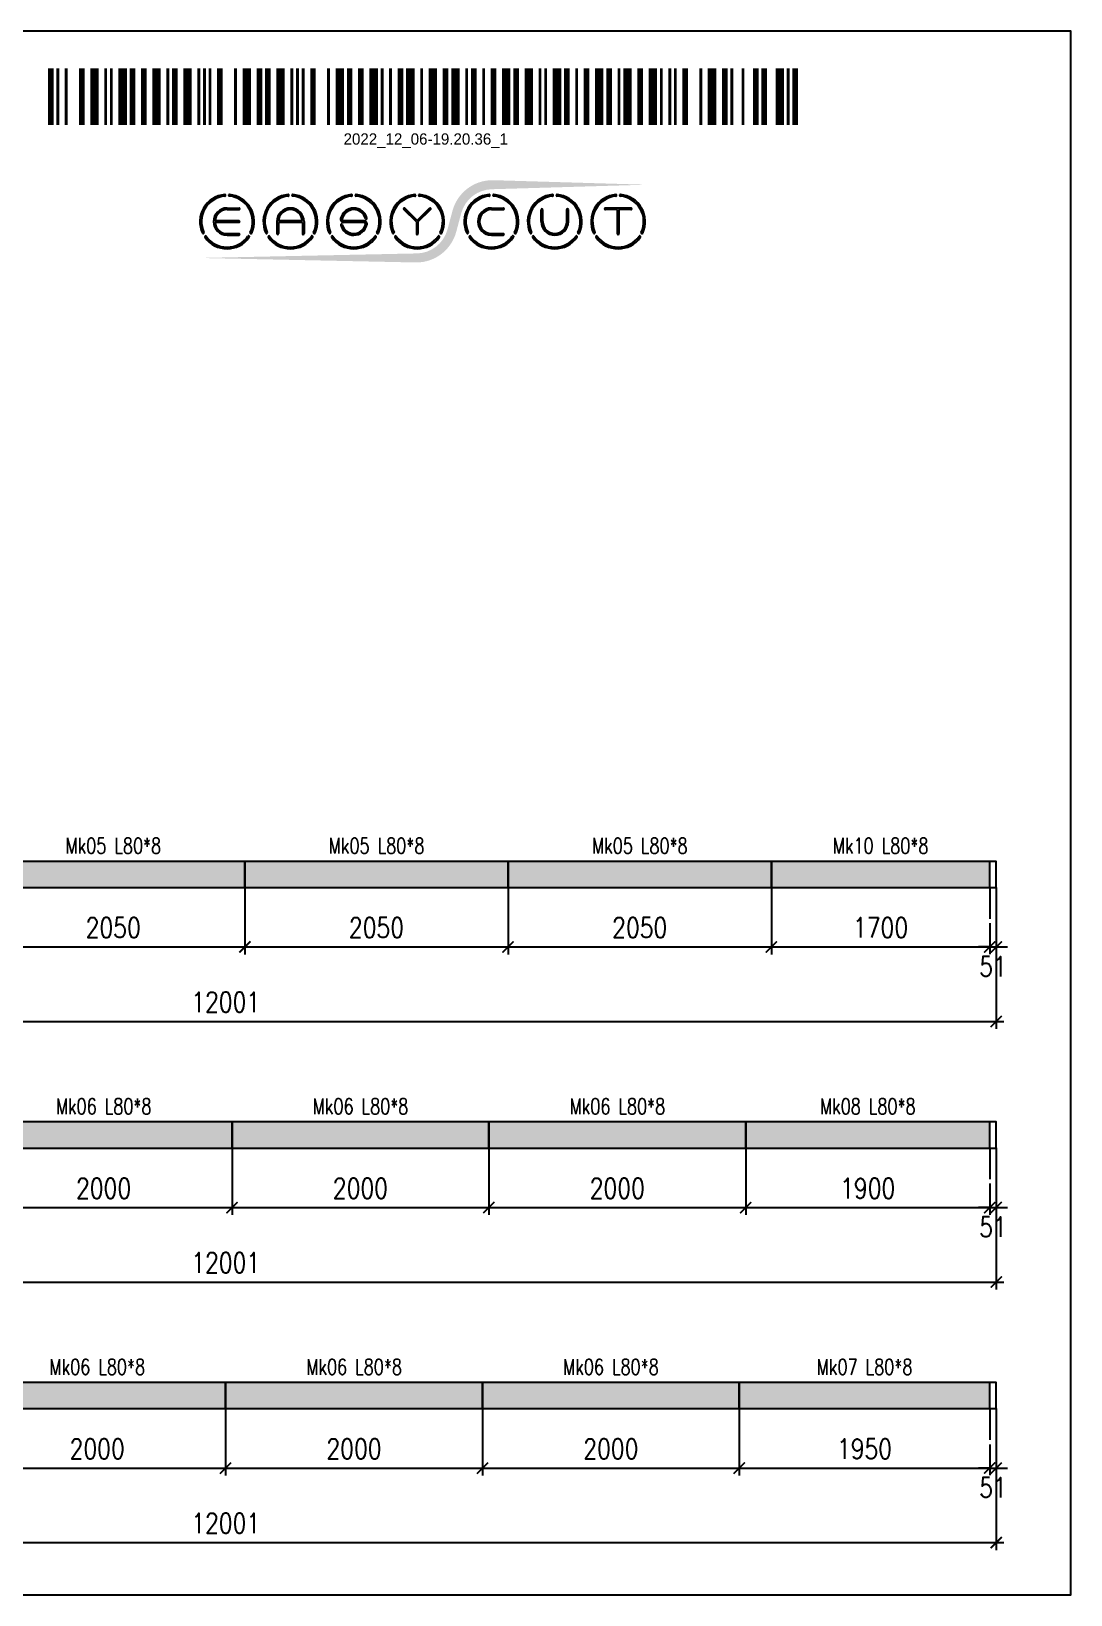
# Model space of a CAD drawing. Header units: millimetres. Extents: x -56 to 421004, y -1 to 91234.
# Drawn here: x 242370 to 250464, y 79033 to 91208 of the extents above; entities that cross this region are included whole.
import ezdxf
from ezdxf.enums import TextEntityAlignment as Align

# ---------------------------------------------------------------- set-up
doc = ezdxf.new("R2010")
doc.units = ezdxf.units.MM
doc.styles.add('EasyCutStyle', font='romans.shx', dxfattribs={"width": 0.8})
doc.styles.add('EasyCutStyleOptimezeBars', font='Romans.shx', dxfattribs={"width": 0.8})
doc.dimstyles.new('EasyCutDimOptimezeBars', dxfattribs={"dimscale": 57.971, "dimtxt": 2.7, "dimasz": 1.5, "dimexe": 1, "dimexo": 0, "dimgap": 1.25, "dimtad": 1, "dimdec": 1, "dimrnd": 0.5, "dimzin": 12, "dimdsep": 46, "dimtxsty": 'EasyCutStyleOptimezeBars', "dimblk": 'ARCHTICK', "dimblk1": 'ARCHTICK', "dimblk2": 'ARCHTICK', "dimcen": 1, "dimdle": 1, "dimclrd": 1, "dimclre": 1, "dimclrt": 3, "dimadec": 3, "dimazin": 0, "dimtfac": 1, "dimtdec": 1, "dimtix": 1, "dimtmove": 0, "dimatfit": 3, "dimfxl": 1, "dimtfill": 1, "dimtolj": 1, "dimtzin": 0, "dimarcsym": 0})

# ---------------------------------------------------------------- blocks, each defined once
blk = doc.blocks.new('Logo')
h = blk.add_hatch(color=256)
h.set_gradient(color1=(255, 0, 0), color2=(255, 255, 0), tint=1)
h.paths.add_polyline_path([(20.48, 4.44, -0.339454), (37.06, 17.17), (118.64, 19.57), (37.06, 21.97, 0.339454), (15.84, 5.69), (13.2, -4.16, -0.339454), (-3.38, -16.88), (-118.22, -19.28), (-3.38, -21.68, 0.339454), (17.84, -5.4)])
for color, points in [(140, [(-115.95, -5.72, -1), (-116.73, -6.09, -0.520567), (-104.94, 14.35, -1), (-104.86, 13.48, 0.520567)]), (140, [(-91.41, -5.72, 1), (-90.63, -6.09, 0.520567), (-102.42, 14.35, 0.916853), (-102.57, 13.5, 0.043377), (-102.5, 13.48, -0.520567)]), (140, [(-82.35, -5.72, -1), (-83.13, -6.09, -0.520567), (-71.34, 14.35, -1), (-71.26, 13.48, 0.520567)]), (140, [(-57.81, -5.72, 1), (-57.03, -6.09, 0.520567), (-68.82, 14.35, 1), (-68.9, 13.48, -0.520567)]), (140, [(-48.75, -5.72, -1), (-49.53, -6.09, -0.520567), (-37.74, 14.35, -1), (-37.66, 13.48, 0.520567)]), (140, [(-24.21, -5.72, 1), (-23.43, -6.09, 0.520567), (-35.22, 14.35, 1), (-35.3, 13.48, -0.520567)]), (140, [(-15.15, -5.72, -1), (-15.93, -6.09, -0.520567), (-4.14, 14.35, -1), (-4.06, 13.48, 0.520567)]), (140, [(9.39, -5.72, 1), (10.17, -6.09, 0.520567), (-1.62, 14.35, 1), (-1.7, 13.48, -0.520567)]), (140, [(24.21, -5.72, -1), (23.43, -6.09, -0.520567), (35.22, 14.35, -1), (35.3, 13.48, 0.520567)]), (140, [(48.75, -5.72, 1), (49.53, -6.09, 0.520567), (37.74, 14.35, 1), (37.66, 13.48, -0.520567)]), (140, [(57.81, -5.72, -1), (57.03, -6.09, -0.520567), (68.82, 14.35, -1), (68.9, 13.48, 0.520567)]), (140, [(82.35, -5.72, 1), (83.13, -6.09, 0.520567), (71.34, 14.35, 1), (71.26, 13.48, -0.520567)]), (140, [(91.41, -5.72, -1), (90.63, -6.09, -0.520567), (102.42, 14.35, -1), (102.5, 13.48, 0.520567)]), (140, [(115.95, -5.72, 1), (116.73, -6.09, 0.520567), (104.94, 14.35, 1), (104.86, 13.48, -0.520567)]), (256, [(-97.34, 0.43), (-110, 0.43, -0.394366), (-103.68, 6.34), (-97.34, 6.34, 1), (-97.34, 7.2), (-103.68, 7.2, 1), (-103.68, -7.2), (-97.34, -7.2, 1), (-97.34, -6.34), (-103.68, -6.34, -0.394366), (-110, -0.43), (-97.34, -0.43, 1)]), (256, [(-31.16, -0.43, -0.486114), (-30.32, -1.5, -0.776377), (-42.6, -1.64, 1), (-43.43, -1.86, 0.776377), (-29.48, -1.71, 0.486114), (-31.16, 0.43), (-41.8, 0.43, -0.486114), (-42.64, 1.5, -0.776377), (-30.36, 1.64, 1), (-29.53, 1.86, 0.776377), (-43.48, 1.71, 0.486114), (-41.8, -0.43)]), (256, [(-9.34, 7.07, 1), (-9.95, 6.46), (-3.31, -0.18), (-3.31, -6.34, 1), (-2.45, -6.34), (-2.45, -0.18), (4.19, 6.46, 1), (3.58, 7.07), (-2.88, 0.61)]), (256, [(36.48, -7.2), (42.82, -7.2, 1), (42.82, -6.34), (36.48, -6.34, -1), (36.48, 6.34), (42.82, 6.34, 1), (42.82, 7.2), (36.48, 7.2, 1)]), (256, [(63.74, 0), (63.74, 6.34, 1), (62.88, 6.34), (62.88, 0, 1), (77.28, 0), (77.28, 6.34, 1), (76.42, 6.34), (76.42, 0, -1)]), (256, [(96.91, 7.2, 1), (96.91, 6.34), (103.25, 6.34), (103.25, -6.34, 1), (104.11, -6.34), (104.11, 6.34), (110.45, 6.34, 1), (110.45, 7.2)]), (140, [(-91.88, -8.26, 1), (-92.59, -7.76, -0.520567), (-114.77, -7.76, 1), (-115.48, -8.26, 0.520567)]), (140, [(-58.28, -8.26, 1), (-58.99, -7.76, -0.520567), (-81.17, -7.76, 1), (-81.88, -8.26, 0.520567)]), (140, [(-24.68, -8.26, 1), (-25.39, -7.76, -0.520567), (-47.57, -7.76, 1), (-48.28, -8.26, 0.520567)]), (140, [(8.92, -8.26, 1), (8.21, -7.76, -0.520567), (-13.97, -7.76, 1), (-14.68, -8.26, 0.520567)]), (140, [(48.28, -8.26, 1), (47.57, -7.76, -0.520567), (25.39, -7.76, 1), (24.68, -8.26, 0.520567)]), (140, [(81.88, -8.26, 1), (81.17, -7.76, -0.520567), (58.99, -7.76, 1), (58.28, -8.26, 0.520567)]), (140, [(115.48, -8.26, 1), (114.77, -7.76, -0.520567), (92.59, -7.76, 1), (91.88, -8.26, 0.520567)])]:
    blk.add_hatch(color=color).paths.add_polyline_path(points)
h = blk.add_hatch(color=256)
h.paths.add_polyline_path([(-63.74, -0.43), (-63.74, -6.34, 1), (-62.88, -6.34), (-62.88, 0, 1), (-77.28, 0), (-77.28, -6.34, 1), (-76.42, -6.34), (-76.42, -0.43)])
h.paths.add_polyline_path([(-76.4, 0.43, -0.933992), (-63.76, 0.43)], flags=16)
for p, q in [((-97.34, 0.43), (-110, 0.43)), ((-103.68, 7.2), (-97.34, 7.2)), ((-103.68, 6.34), (-97.34, 6.34)), ((-77.28, 0), (-77.28, -6.34)), ((-63.76, 0.43), (-76.4, 0.43)), ((-62.88, 0), (-62.88, -6.34)), ((-31.16, 0.43), (-41.8, 0.43)), ((-3.31, -0.18), (-9.95, 6.46)), ((-2.88, 0.61), (-9.34, 7.07)), ((-2.88, 0.61), (3.58, 7.07)), ((-2.45, -0.18), (4.19, 6.46)), ((36.48, 7.2), (42.82, 7.2)), ((36.48, 6.34), (42.82, 6.34)), ((62.88, 0), (62.88, 6.34)), ((63.74, 0), (63.74, 6.34)), ((76.42, 0), (76.42, 6.34)), ((77.28, 0), (77.28, 6.34)), ((110.45, 7.2), (96.91, 7.2)), ((103.25, 6.34), (96.91, 6.34)), ((103.25, 6.34), (103.25, -6.34)), ((104.11, 6.34), (104.11, -6.34)), ((110.45, 6.34), (104.11, 6.34)), ((-97.34, -0.43), (-110, -0.43)), ((-103.68, -6.34), (-97.34, -6.34)), ((-103.68, -7.2), (-97.34, -7.2)), ((-76.42, -0.43), (-76.42, -6.34)), ((-63.74, -0.43), (-76.42, -0.43)), ((-63.74, -0.43), (-63.74, -6.34)), ((-31.16, -0.43), (-41.8, -0.43)), ((-3.31, -0.18), (-3.31, -6.34)), ((-2.45, -0.18), (-2.45, -6.34)), ((36.48, -6.34), (42.82, -6.34)), ((36.48, -7.2), (42.82, -7.2))]:
    blk.add_line(p, q)
at = {"color": 140}
for centre, radius, start, end in [((-103.68, 0), 14.4, 95, 205), ((-103.68, 0), 13.54, 95, 205), ((-104.9, 13.91), 0.432, 275, 95), ((-102.46, 13.91), 0.432, 85, 265), ((-103.68, 0), 13.54, 335, 85), ((-103.68, 0), 14.4, 335, 85), ((-70.08, 0), 14.4, 95, 205), ((-70.08, 0), 13.54, 95, 205), ((-71.3, 13.91), 0.432, 275, 95), ((-68.86, 13.91), 0.432, 85, 265), ((-70.08, 0), 13.54, 335, 85), ((-70.08, 0), 14.4, 335, 85), ((-36.48, 0), 14.4, 95, 205), ((-36.48, 0), 13.54, 95, 205), ((-37.7, 13.91), 0.432, 275, 95), ((-35.26, 13.91), 0.432, 85, 265), ((-36.48, 0), 13.54, 335, 85), ((-36.48, 0), 14.4, 335, 85), ((-2.88, 0), 14.4, 95, 205), ((-2.88, 0), 13.54, 95, 205), ((-4.1, 13.91), 0.432, 275, 95), ((-1.66, 13.91), 0.432, 85, 265), ((-2.88, 0), 13.54, 335, 85), ((-2.88, 0), 14.4, 335, 85), ((36.48, 0), 14.4, 95, 205), ((36.48, 0), 13.54, 95, 205), ((35.26, 13.91), 0.432, 275, 95), ((37.7, 13.91), 0.432, 85, 265), ((36.48, 0), 13.54, 335, 85), ((36.48, 0), 14.4, 335, 85), ((70.08, 0), 14.4, 95, 205), ((70.08, 0), 13.54, 95, 205), ((68.86, 13.91), 0.432, 275, 95), ((71.3, 13.91), 0.432, 85, 265), ((70.08, 0), 13.54, 335, 85), ((70.08, 0), 14.4, 335, 85), ((103.68, 0), 14.4, 95, 205), ((103.68, 0), 13.54, 95, 205), ((102.46, 13.91), 0.432, 275, 95), ((104.9, 13.91), 0.432, 85, 265), ((103.68, 0), 13.54, 335, 85), ((103.68, 0), 14.4, 335, 85), ((-116.34, -5.9), 0.432, 205, 25), ((-115.12, -8.01), 0.432, 35, 215), ((-103.68, 0), 14.4, 215, 325), ((-103.68, 0), 13.54, 215, 325), ((-92.24, -8.01), 0.432, 325, 145), ((-91.02, -5.9), 0.432, 155, 335), ((-82.74, -5.9), 0.432, 205, 25), ((-81.52, -8.01), 0.432, 35, 215), ((-70.08, 0), 14.4, 215, 325), ((-70.08, 0), 13.54, 215, 325), ((-58.64, -8.01), 0.432, 325, 145), ((-57.42, -5.9), 0.432, 155, 335), ((-49.14, -5.9), 0.432, 205, 25), ((-47.92, -8.01), 0.432, 35, 215), ((-36.48, 0), 14.4, 215, 325), ((-36.48, 0), 13.54, 215, 325), ((-25.04, -8.01), 0.432, 325, 145), ((-23.82, -5.9), 0.432, 155, 335), ((-15.54, -5.9), 0.432, 205, 25), ((-14.32, -8.01), 0.432, 35, 215), ((-2.88, 0), 14.4, 215, 325), ((-2.88, 0), 13.54, 215, 325), ((8.56, -8.01), 0.432, 325, 145), ((9.78, -5.9), 0.432, 155, 335), ((23.82, -5.9), 0.432, 205, 25), ((25.04, -8.01), 0.432, 35, 215), ((36.48, 0), 14.4, 215, 325), ((36.48, 0), 13.54, 215, 325), ((47.92, -8.01), 0.432, 325, 145), ((49.14, -5.9), 0.432, 155, 335), ((57.42, -5.9), 0.432, 205, 25), ((58.64, -8.01), 0.432, 35, 215), ((70.08, 0), 14.4, 215, 325), ((70.08, 0), 13.54, 215, 325), ((81.52, -8.01), 0.432, 325, 145), ((82.74, -5.9), 0.432, 155, 335), ((91.02, -5.9), 0.432, 205, 25), ((92.24, -8.01), 0.432, 35, 215), ((103.68, 0), 14.4, 215, 325), ((103.68, 0), 13.54, 215, 325), ((115.12, -8.01), 0.432, 325, 145), ((116.34, -5.9), 0.432, 155, 335)]:
    blk.add_arc(centre, radius, start, end, dxfattribs=at)
for centre, radius, start, end in [((-103.68, 0), 7.2, 90, 270), ((-103.68, 0), 6.34, 90, 176.09044), ((-97.34, 6.77), 0.432, 270, 90), ((-97.34, 0), 0.432, 270, 90), ((-70.08, 0), 7.2, 0, 180), ((-70.08, 0), 6.34, 3.90956, 176.09044), ((-41.8, 1.3), 1.73, 166.29977, 270), ((-36.48, 0), 7.2, 15, 166.29977), ((-41.8, 1.3), 0.864, 166.29977, 270), ((-36.48, 0), 6.34, 15, 166.29977), ((-31.16, -1.3), 1.73, 346.29977, 90), ((-29.94, 1.75), 0.432, 195, 15), ((-9.65, 6.77), 0.432, 45, 225), ((3.89, 6.77), 0.432, 315, 135), ((36.48, 0), 7.2, 90, 270), ((36.48, 0), 6.34, 90, 270), ((42.82, 6.77), 0.432, 270, 90), ((63.31, 6.34), 0.432, 0, 180), ((70.08, 0), 7.2, 180, 0), ((70.08, 0), 6.34, 180, 0), ((76.85, 6.34), 0.432, 0, 180), ((96.91, 6.77), 0.432, 90, 270), ((110.45, 6.77), 0.432, 270, 90), ((-103.68, 0), 6.34, 183.90956, 270), ((-97.34, -6.77), 0.432, 270, 90), ((-76.85, -6.34), 0.432, 180, 0), ((-63.31, -6.34), 0.432, 180, 0), ((-43.02, -1.75), 0.432, 15, 195), ((-36.48, 0), 7.2, 195, 346.29977), ((-36.48, 0), 6.34, 195, 346.29977), ((-31.16, -1.3), 0.864, 346.29977, 90), ((-2.88, -6.34), 0.432, 180, 0), ((42.82, -6.77), 0.432, 270, 90), ((103.68, -6.34), 0.432, 180, 0)]:
    blk.add_arc(centre, radius, start, end)
blk = doc.blocks.new('BARCODE128_2022_12_06-19.20.36_1')
at = {"linetype": 'Continuous'}
for points, const_width in [([(1, 0), (1, 20)], 2), ([(3.5, 0), (3.5, 20)], 1), ([(6.5, 0), (6.5, 20)], 1), ([(12, 0), (12, 20)], 2), ([(16.5, 0), (16.5, 20)], 3), ([(20.5, 0), (20.5, 20)], 1), ([(22.5, 0), (22.5, 20)], 1), ([(26.5, 0), (26.5, 20)], 3), ([(30, 0), (30, 20)], 2), ([(34, 0), (34, 20)], 2), ([(38.5, 0), (38.5, 20)], 3), ([(42.5, 0), (42.5, 20)], 1), ([(45, 0), (45, 20)], 2), ([(49.5, 0), (49.5, 20)], 3), ([(53.5, 0), (53.5, 20)], 1), ([(55.5, 0), (55.5, 20)], 1), ([(57.5, 0), (57.5, 20)], 1), ([(61, 0), (61, 20)], 2), ([(66.5, 0), (66.5, 20)], 1), ([(70.5, 0), (70.5, 20)], 3), ([(75, 0), (75, 20)], 2), ([(78, 0), (78, 20)], 2), ([(82.5, 0), (82.5, 20)], 3), ([(86.5, 0), (86.5, 20)], 1), ([(88.5, 0), (88.5, 20)], 1), ([(90.5, 0), (90.5, 20)], 1), ([(94, 0), (94, 20)], 2), ([(99.5, 0), (99.5, 20)], 1), ([(103.5, 0), (103.5, 20)], 3), ([(107, 0), (107, 20)], 2), ([(111, 0), (111, 20)], 2), ([(115.5, 0), (115.5, 20)], 3), ([(118.5, 0), (118.5, 20)], 1), ([(121.5, 0), (121.5, 20)], 1), ([(125, 0), (125, 20)], 2), ([(128.5, 0), (128.5, 20)], 3), ([(132.5, 0), (132.5, 20)], 1), ([(136.5, 0), (136.5, 20)], 3), ([(141, 0), (141, 20)], 2), ([(144.5, 0), (144.5, 20)], 3), ([(148.5, 0), (148.5, 20)], 1), ([(151, 0), (151, 20)], 2), ([(154.5, 0), (154.5, 20)], 1), ([(158, 0), (158, 20)], 2), ([(162.5, 0), (162.5, 20)], 3), ([(166, 0), (166, 20)], 2), ([(170.5, 0), (170.5, 20)], 3), ([(174.5, 0), (174.5, 20)], 1), ([(176.5, 0), (176.5, 20)], 1), ([(180.5, 0), (180.5, 20)], 3), ([(184, 0), (184, 20)], 2), ([(187.5, 0), (187.5, 20)], 1), ([(191, 0), (191, 20)], 2), ([(195.5, 0), (195.5, 20)], 3), ([(199, 0), (199, 20)], 2), ([(202.5, 0), (202.5, 20)], 1), ([(205.5, 0), (205.5, 20)], 3), ([(210, 0), (210, 20)], 2), ([(214.5, 0), (214.5, 20)], 3), ([(217.5, 0), (217.5, 20)], 1), ([(220.5, 0), (220.5, 20)], 1), ([(222.5, 0), (222.5, 20)], 1), ([(226, 0), (226, 20)], 2), ([(231.5, 0), (231.5, 20)], 1), ([(235.5, 0), (235.5, 20)], 3), ([(240, 0), (240, 20)], 2), ([(242.5, 0), (242.5, 20)], 1), ([(246.5, 0), (246.5, 20)], 1), ([(251, 0), (251, 20)], 2), ([(254, 0), (254, 20)], 2), ([(259.5, 0), (259.5, 20)], 3), ([(262.5, 0), (262.5, 20)], 1), ([(265, 0), (265, 20)], 2)]:
    blk.add_lwpolyline(points, dxfattribs=dict(at, const_width=const_width))
blk.add_text('2022_12_06-19.20.36_1', height=4).set_placement((134, -7), align=Align.CENTER)
blk = doc.blocks.new('_ArchTick')
at = {"color": 0, "linetype": 'ByBlock', "const_width": 0.15}
blk.add_lwpolyline([(-0.5, -0.5), (0.5, 0.5)], dxfattribs=at)
blk = doc.blocks.new('*D1381')
at = {"color": 1, "lineweight": -2}
for p, q in [((241983, 84541), (241983, 84019)), ((244033, 84541), (244033, 84019)), ((241925, 84077), (244091, 84077))]:
    blk.add_line(p, q, dxfattribs=at)
at = {"layer": 'Defpoints', "color": 0}
for p in [(241983, 84541), (244033, 84541), (244033, 84077)]:
    blk.add_point(p, dxfattribs=at)
at = {"color": 1, "lineweight": -2, "xscale": 86.9637, "yscale": 86.9637, "zscale": 86.9637, "rotation": 180}
blk.add_blockref('_ArchTick', (241983, 84077), dxfattribs=at)
at = {"color": 1, "lineweight": -2, "xscale": 86.9637, "yscale": 86.9637, "zscale": 86.9637}
blk.add_blockref('_ArchTick', (244033, 84077), dxfattribs=at)
at = {"color": 3, "insert": (243008, 84228), "char_height": 156.5, "attachment_point": 5, "style": 'EasyCutStyleOptimezeBars', "bg_fill": 3, "box_fill_scale": 1.1, "bg_fill_color": 256, "bg_fill_true_color": 13158600, "bg_fill_transparency": 9121604}
blk.add_mtext('\\A1;2050', dxfattribs=at)
blk = doc.blocks.new('*D1382')
at = {"color": 1, "lineweight": -2}
for p, q in [((244033, 84541), (244033, 84019)), ((246083, 84541), (246083, 84019)), ((243975, 84077), (246141, 84077))]:
    blk.add_line(p, q, dxfattribs=at)
at = {"layer": 'Defpoints', "color": 0}
for p in [(244033, 84541), (246083, 84541), (246083, 84077)]:
    blk.add_point(p, dxfattribs=at)
at = {"color": 1, "lineweight": -2, "xscale": 86.9637, "yscale": 86.9637, "zscale": 86.9637, "rotation": 180}
blk.add_blockref('_ArchTick', (244033, 84077), dxfattribs=at)
at = {"color": 1, "lineweight": -2, "xscale": 86.9637, "yscale": 86.9637, "zscale": 86.9637}
blk.add_blockref('_ArchTick', (246083, 84077), dxfattribs=at)
at = {"color": 3, "insert": (245058, 84228), "char_height": 156.5, "attachment_point": 5, "style": 'EasyCutStyleOptimezeBars', "bg_fill": 3, "box_fill_scale": 1.1, "bg_fill_color": 256, "bg_fill_true_color": 13158600, "bg_fill_transparency": 12188656}
blk.add_mtext('\\A1;2050', dxfattribs=at)
blk = doc.blocks.new('*D1383')
at = {"color": 1, "lineweight": -2}
for p, q in [((246083, 84541), (246083, 84019)), ((248133, 84541), (248133, 84019)), ((246025, 84077), (248191, 84077))]:
    blk.add_line(p, q, dxfattribs=at)
at = {"layer": 'Defpoints', "color": 0}
for p in [(246083, 84541), (248133, 84541), (248133, 84077)]:
    blk.add_point(p, dxfattribs=at)
at = {"color": 1, "lineweight": -2, "xscale": 86.9637, "yscale": 86.9637, "zscale": 86.9637, "rotation": 180}
blk.add_blockref('_ArchTick', (246083, 84077), dxfattribs=at)
at = {"color": 1, "lineweight": -2, "xscale": 86.9637, "yscale": 86.9637, "zscale": 86.9637}
blk.add_blockref('_ArchTick', (248133, 84077), dxfattribs=at)
at = {"color": 3, "insert": (247108, 84228), "char_height": 156.5, "attachment_point": 5, "style": 'EasyCutStyleOptimezeBars', "bg_fill": 3, "box_fill_scale": 1.1, "bg_fill_color": 256, "bg_fill_true_color": 13158600, "bg_fill_transparency": 3076312}
blk.add_mtext('\\A1;2050', dxfattribs=at)
blk = doc.blocks.new('*D1384')
at = {"color": 1, "lineweight": -2}
for p, q in [((248133, 84541), (248133, 84019)), ((249833, 84541), (249833, 84019)), ((248075, 84077), (249891, 84077))]:
    blk.add_line(p, q, dxfattribs=at)
at = {"layer": 'Defpoints', "color": 0}
for p in [(248133, 84541), (249833, 84541), (249833, 84077)]:
    blk.add_point(p, dxfattribs=at)
at = {"color": 1, "lineweight": -2, "xscale": 86.9637, "yscale": 86.9637, "zscale": 86.9637, "rotation": 180}
blk.add_blockref('_ArchTick', (248133, 84077), dxfattribs=at)
at = {"color": 1, "lineweight": -2, "xscale": 86.9637, "yscale": 86.9637, "zscale": 86.9637}
blk.add_blockref('_ArchTick', (249833, 84077), dxfattribs=at)
at = {"color": 3, "insert": (248983, 84228), "char_height": 156.5, "attachment_point": 5, "style": 'EasyCutStyleOptimezeBars', "bg_fill": 3, "box_fill_scale": 1.1, "bg_fill_color": 256, "bg_fill_true_color": 13158600, "bg_fill_transparency": 9122120}
blk.add_mtext('\\A1;1700', dxfattribs=at)
blk = doc.blocks.new('*D1385')
at = {"color": 1, "lineweight": -2}
for p, q in [((249833, 84541), (249833, 84019)), ((249884, 84541), (249884, 84019)), ((249833, 84077), (249746, 84077)), ((249833, 84077), (249884, 84077)), ((249884, 84077), (249971, 84077))]:
    blk.add_line(p, q, dxfattribs=at)
at = {"layer": 'Defpoints', "color": 0}
for p in [(249833, 84541), (249884, 84541)]:
    blk.add_point(p, dxfattribs=at)
at = {"color": 1, "lineweight": -2, "xscale": 86.9637, "yscale": 86.9637, "zscale": 86.9637}
blk.add_blockref('_ArchTick', (249833, 84077), dxfattribs=at)
at = {"color": 1, "lineweight": -2, "xscale": 86.9637, "yscale": 86.9637, "zscale": 86.9637, "rotation": 180}
blk.add_blockref('_ArchTick', (249884, 84077), dxfattribs=at)
at = {"color": 3, "char_height": 156.5, "attachment_point": 5, "style": 'EasyCutStyleOptimezeBars', "bg_fill": 3, "box_fill_scale": 1.1, "bg_fill_color": 256, "bg_fill_true_color": 13158600}
for s, insert, bg_fill_transparency in [('\\A1;', (249859, 84280), 12368960), ('\\A1;51', (249859, 83926), 0)]:
    blk.add_mtext(s, dxfattribs=dict(at, insert=insert, bg_fill_transparency=bg_fill_transparency))
at = {"layer": 'Defpoints', "color": 0}
blk.add_point((249884, 84077), dxfattribs=at)
blk = doc.blocks.new('*D1386')
at = {"color": 1, "lineweight": -2}
for p, q in [((237883, 84541), (237883, 83439)), ((249884, 84541), (249884, 83439)), ((237825, 83497), (249942, 83497))]:
    blk.add_line(p, q, dxfattribs=at)
at = {"layer": 'Defpoints', "color": 0}
for p in [(237883, 84541), (249884, 84541), (249884, 83497)]:
    blk.add_point(p, dxfattribs=at)
at = {"color": 1, "lineweight": -2, "xscale": 86.9637, "yscale": 86.9637, "zscale": 86.9637, "rotation": 180}
blk.add_blockref('_ArchTick', (237883, 83497), dxfattribs=at)
at = {"color": 1, "lineweight": -2, "xscale": 86.9637, "yscale": 86.9637, "zscale": 86.9637}
blk.add_blockref('_ArchTick', (249884, 83497), dxfattribs=at)
at = {"color": 3, "insert": (243884, 83648), "char_height": 156.5, "attachment_point": 5, "style": 'EasyCutStyleOptimezeBars', "bg_fill": 3, "box_fill_scale": 1.1, "bg_fill_color": 256, "bg_fill_true_color": 13158600, "bg_fill_transparency": 12343148}
blk.add_mtext('\\A1;12001', dxfattribs=at)
blk = doc.blocks.new('*D1389')
at = {"color": 1, "lineweight": -2}
for p, q in [((241933, 82512), (241933, 81990)), ((243933, 82512), (243933, 81990)), ((241875, 82048), (243991, 82048))]:
    blk.add_line(p, q, dxfattribs=at)
at = {"layer": 'Defpoints', "color": 0}
for p in [(241933, 82512), (243933, 82512), (243933, 82048)]:
    blk.add_point(p, dxfattribs=at)
at = {"color": 1, "lineweight": -2, "xscale": 86.9637, "yscale": 86.9637, "zscale": 86.9637, "rotation": 180}
blk.add_blockref('_ArchTick', (241933, 82048), dxfattribs=at)
at = {"color": 1, "lineweight": -2, "xscale": 86.9637, "yscale": 86.9637, "zscale": 86.9637}
blk.add_blockref('_ArchTick', (243933, 82048), dxfattribs=at)
at = {"color": 3, "insert": (242933, 82198), "char_height": 156.5, "attachment_point": 5, "style": 'EasyCutStyleOptimezeBars', "bg_fill": 3, "box_fill_scale": 1.1, "bg_fill_color": 256, "bg_fill_true_color": 13158600, "bg_fill_transparency": 12609408}
blk.add_mtext('\\A1;2000', dxfattribs=at)
blk = doc.blocks.new('*D1390')
at = {"color": 1, "lineweight": -2}
for p, q in [((243933, 82512), (243933, 81990)), ((245933, 82512), (245933, 81990)), ((243875, 82048), (245991, 82048))]:
    blk.add_line(p, q, dxfattribs=at)
at = {"layer": 'Defpoints', "color": 0}
for p in [(243933, 82512), (245933, 82512), (245933, 82048)]:
    blk.add_point(p, dxfattribs=at)
at = {"color": 1, "lineweight": -2, "xscale": 86.9637, "yscale": 86.9637, "zscale": 86.9637, "rotation": 180}
blk.add_blockref('_ArchTick', (243933, 82048), dxfattribs=at)
at = {"color": 1, "lineweight": -2, "xscale": 86.9637, "yscale": 86.9637, "zscale": 86.9637}
blk.add_blockref('_ArchTick', (245933, 82048), dxfattribs=at)
at = {"color": 3, "insert": (244933, 82198), "char_height": 156.5, "attachment_point": 5, "style": 'EasyCutStyleOptimezeBars', "bg_fill": 3, "box_fill_scale": 1.1, "bg_fill_color": 256, "bg_fill_true_color": 13158600, "bg_fill_transparency": 1138240}
blk.add_mtext('\\A1;2000', dxfattribs=at)
blk = doc.blocks.new('*D1391')
at = {"color": 1, "lineweight": -2}
for p, q in [((245933, 82512), (245933, 81990)), ((247933, 82512), (247933, 81990)), ((245875, 82048), (247991, 82048))]:
    blk.add_line(p, q, dxfattribs=at)
at = {"layer": 'Defpoints', "color": 0}
for p in [(245933, 82512), (247933, 82512), (247933, 82048)]:
    blk.add_point(p, dxfattribs=at)
at = {"color": 1, "lineweight": -2, "xscale": 86.9637, "yscale": 86.9637, "zscale": 86.9637, "rotation": 180}
blk.add_blockref('_ArchTick', (245933, 82048), dxfattribs=at)
at = {"color": 1, "lineweight": -2, "xscale": 86.9637, "yscale": 86.9637, "zscale": 86.9637}
blk.add_blockref('_ArchTick', (247933, 82048), dxfattribs=at)
at = {"color": 3, "insert": (246933, 82198), "char_height": 156.5, "attachment_point": 5, "style": 'EasyCutStyleOptimezeBars', "bg_fill": 3, "box_fill_scale": 1.1, "bg_fill_color": 256, "bg_fill_true_color": 13158600, "bg_fill_transparency": 9126248}
blk.add_mtext('\\A1;2000', dxfattribs=at)
blk = doc.blocks.new('*D1392')
at = {"color": 1, "lineweight": -2}
for p, q in [((247933, 82512), (247933, 81990)), ((249833, 82512), (249833, 81990)), ((247875, 82048), (249891, 82048))]:
    blk.add_line(p, q, dxfattribs=at)
at = {"layer": 'Defpoints', "color": 0}
for p in [(247933, 82512), (249833, 82512), (249833, 82048)]:
    blk.add_point(p, dxfattribs=at)
at = {"color": 1, "lineweight": -2, "xscale": 86.9637, "yscale": 86.9637, "zscale": 86.9637, "rotation": 180}
blk.add_blockref('_ArchTick', (247933, 82048), dxfattribs=at)
at = {"color": 1, "lineweight": -2, "xscale": 86.9637, "yscale": 86.9637, "zscale": 86.9637}
blk.add_blockref('_ArchTick', (249833, 82048), dxfattribs=at)
at = {"color": 3, "insert": (248883, 82198), "char_height": 156.5, "attachment_point": 5, "style": 'EasyCutStyleOptimezeBars', "bg_fill": 3, "box_fill_scale": 1.1, "bg_fill_color": 256, "bg_fill_true_color": 13158600, "bg_fill_transparency": 12629184}
blk.add_mtext('\\A1;1900', dxfattribs=at)
blk = doc.blocks.new('*D1393')
at = {"color": 1, "lineweight": -2}
for p, q in [((249833, 82512), (249833, 81990)), ((249884, 82512), (249884, 81990)), ((249833, 82048), (249746, 82048)), ((249833, 82048), (249884, 82048)), ((249884, 82048), (249971, 82048))]:
    blk.add_line(p, q, dxfattribs=at)
at = {"layer": 'Defpoints', "color": 0}
for p in [(249833, 82512), (249884, 82512)]:
    blk.add_point(p, dxfattribs=at)
at = {"color": 1, "lineweight": -2, "xscale": 86.9637, "yscale": 86.9637, "zscale": 86.9637}
blk.add_blockref('_ArchTick', (249833, 82048), dxfattribs=at)
at = {"color": 1, "lineweight": -2, "xscale": 86.9637, "yscale": 86.9637, "zscale": 86.9637, "rotation": 180}
blk.add_blockref('_ArchTick', (249884, 82048), dxfattribs=at)
at = {"color": 3, "char_height": 156.5, "attachment_point": 5, "style": 'EasyCutStyleOptimezeBars', "bg_fill": 3, "box_fill_scale": 1.1, "bg_fill_color": 256, "bg_fill_true_color": 13158600}
for s, insert, bg_fill_transparency in [('\\A1;', (249859, 82251), 9126248), ('\\A1;51', (249859, 81897), 0)]:
    blk.add_mtext(s, dxfattribs=dict(at, insert=insert, bg_fill_transparency=bg_fill_transparency))
at = {"layer": 'Defpoints', "color": 0}
blk.add_point((249884, 82048), dxfattribs=at)
blk = doc.blocks.new('*D1394')
at = {"color": 1, "lineweight": -2}
for p, q in [((237883, 82512), (237883, 81410)), ((249884, 82512), (249884, 81410)), ((237825, 81468), (249942, 81468))]:
    blk.add_line(p, q, dxfattribs=at)
at = {"layer": 'Defpoints', "color": 0}
for p in [(237883, 82512), (249884, 82512), (249884, 81468)]:
    blk.add_point(p, dxfattribs=at)
at = {"color": 1, "lineweight": -2, "xscale": 86.9637, "yscale": 86.9637, "zscale": 86.9637, "rotation": 180}
blk.add_blockref('_ArchTick', (237883, 81468), dxfattribs=at)
at = {"color": 1, "lineweight": -2, "xscale": 86.9637, "yscale": 86.9637, "zscale": 86.9637}
blk.add_blockref('_ArchTick', (249884, 81468), dxfattribs=at)
at = {"color": 3, "insert": (243884, 81619), "char_height": 156.5, "attachment_point": 5, "style": 'EasyCutStyleOptimezeBars', "bg_fill": 3, "box_fill_scale": 1.1, "bg_fill_color": 256, "bg_fill_true_color": 13158600, "bg_fill_transparency": 9126764}
blk.add_mtext('\\A1;12001', dxfattribs=at)
blk = doc.blocks.new('*D1397')
at = {"color": 1, "lineweight": -2}
for p, q in [((241883, 80482), (241883, 79961)), ((243883, 80482), (243883, 79961)), ((241825, 80019), (243941, 80019))]:
    blk.add_line(p, q, dxfattribs=at)
at = {"layer": 'Defpoints', "color": 0}
for p in [(241883, 80482), (243883, 80482), (243883, 80019)]:
    blk.add_point(p, dxfattribs=at)
at = {"color": 1, "lineweight": -2, "xscale": 86.9637, "yscale": 86.9637, "zscale": 86.9637, "rotation": 180}
blk.add_blockref('_ArchTick', (241883, 80019), dxfattribs=at)
at = {"color": 1, "lineweight": -2, "xscale": 86.9637, "yscale": 86.9637, "zscale": 86.9637}
blk.add_blockref('_ArchTick', (243883, 80019), dxfattribs=at)
at = {"color": 3, "insert": (242883, 80169), "char_height": 156.5, "attachment_point": 5, "style": 'EasyCutStyleOptimezeBars', "bg_fill": 3, "box_fill_scale": 1.1, "bg_fill_color": 256, "bg_fill_true_color": 13158600, "bg_fill_transparency": 4837208}
blk.add_mtext('\\A1;2000', dxfattribs=at)
blk = doc.blocks.new('*D1398')
at = {"color": 1, "lineweight": -2}
for p, q in [((243883, 80482), (243883, 79961)), ((245883, 80482), (245883, 79961)), ((243825, 80019), (245941, 80019))]:
    blk.add_line(p, q, dxfattribs=at)
at = {"layer": 'Defpoints', "color": 0}
for p in [(243883, 80482), (245883, 80482), (245883, 80019)]:
    blk.add_point(p, dxfattribs=at)
at = {"color": 1, "lineweight": -2, "xscale": 86.9637, "yscale": 86.9637, "zscale": 86.9637, "rotation": 180}
blk.add_blockref('_ArchTick', (243883, 80019), dxfattribs=at)
at = {"color": 1, "lineweight": -2, "xscale": 86.9637, "yscale": 86.9637, "zscale": 86.9637}
blk.add_blockref('_ArchTick', (245883, 80019), dxfattribs=at)
at = {"color": 3, "insert": (244883, 80169), "char_height": 156.5, "attachment_point": 5, "style": 'EasyCutStyleOptimezeBars', "bg_fill": 3, "box_fill_scale": 1.1, "bg_fill_color": 256, "bg_fill_true_color": 13158600, "bg_fill_transparency": 4837208}
blk.add_mtext('\\A1;2000', dxfattribs=at)
blk = doc.blocks.new('*D1399')
at = {"color": 1, "lineweight": -2}
for p, q in [((245883, 80482), (245883, 79961)), ((247883, 80482), (247883, 79961)), ((245825, 80019), (247941, 80019))]:
    blk.add_line(p, q, dxfattribs=at)
at = {"layer": 'Defpoints', "color": 0}
for p in [(245883, 80482), (247883, 80482), (247883, 80019)]:
    blk.add_point(p, dxfattribs=at)
at = {"color": 1, "lineweight": -2, "xscale": 86.9637, "yscale": 86.9637, "zscale": 86.9637, "rotation": 180}
blk.add_blockref('_ArchTick', (245883, 80019), dxfattribs=at)
at = {"color": 1, "lineweight": -2, "xscale": 86.9637, "yscale": 86.9637, "zscale": 86.9637}
blk.add_blockref('_ArchTick', (247883, 80019), dxfattribs=at)
at = {"color": 3, "insert": (246883, 80169), "char_height": 156.5, "attachment_point": 5, "style": 'EasyCutStyleOptimezeBars', "bg_fill": 3, "box_fill_scale": 1.1, "bg_fill_color": 256, "bg_fill_true_color": 13158600, "bg_fill_transparency": 12870400}
blk.add_mtext('\\A1;2000', dxfattribs=at)
blk = doc.blocks.new('*D1400')
at = {"color": 1, "lineweight": -2}
for p, q in [((247883, 80482), (247883, 79961)), ((249833, 80482), (249833, 79961)), ((247825, 80019), (249891, 80019))]:
    blk.add_line(p, q, dxfattribs=at)
at = {"layer": 'Defpoints', "color": 0}
for p in [(247883, 80482), (249833, 80482), (249833, 80019)]:
    blk.add_point(p, dxfattribs=at)
at = {"color": 1, "lineweight": -2, "xscale": 86.9637, "yscale": 86.9637, "zscale": 86.9637, "rotation": 180}
blk.add_blockref('_ArchTick', (247883, 80019), dxfattribs=at)
at = {"color": 1, "lineweight": -2, "xscale": 86.9637, "yscale": 86.9637, "zscale": 86.9637}
blk.add_blockref('_ArchTick', (249833, 80019), dxfattribs=at)
at = {"color": 3, "insert": (248858, 80169), "char_height": 156.5, "attachment_point": 5, "style": 'EasyCutStyleOptimezeBars', "bg_fill": 3, "box_fill_scale": 1.1, "bg_fill_color": 256, "bg_fill_true_color": 13158600, "bg_fill_transparency": 1304896}
blk.add_mtext('\\A1;1950', dxfattribs=at)
blk = doc.blocks.new('*D1401')
at = {"color": 1, "lineweight": -2}
for p, q in [((249833, 80482), (249833, 79961)), ((249884, 80482), (249884, 79961)), ((249833, 80019), (249746, 80019)), ((249833, 80019), (249884, 80019)), ((249884, 80019), (249971, 80019))]:
    blk.add_line(p, q, dxfattribs=at)
at = {"layer": 'Defpoints', "color": 0}
for p in [(249833, 80482), (249884, 80482)]:
    blk.add_point(p, dxfattribs=at)
at = {"color": 1, "lineweight": -2, "xscale": 86.9637, "yscale": 86.9637, "zscale": 86.9637}
blk.add_blockref('_ArchTick', (249833, 80019), dxfattribs=at)
at = {"color": 1, "lineweight": -2, "xscale": 86.9637, "yscale": 86.9637, "zscale": 86.9637, "rotation": 180}
blk.add_blockref('_ArchTick', (249884, 80019), dxfattribs=at)
at = {"color": 3, "char_height": 156.5, "attachment_point": 5, "style": 'EasyCutStyleOptimezeBars', "bg_fill": 3, "box_fill_scale": 1.1, "bg_fill_color": 256, "bg_fill_true_color": 13158600, "bg_fill_transparency": 0}
for s, insert in [('\\A1;', (249859, 80221)), ('\\A1;51', (249859, 79868))]:
    blk.add_mtext(s, dxfattribs=dict(at, insert=insert))
at = {"layer": 'Defpoints', "color": 0}
blk.add_point((249884, 80019), dxfattribs=at)
blk = doc.blocks.new('*D1402')
at = {"color": 1, "lineweight": -2}
for p, q in [((237883, 80482), (237883, 79381)), ((249884, 80482), (249884, 79381)), ((237825, 79439), (249942, 79439))]:
    blk.add_line(p, q, dxfattribs=at)
at = {"layer": 'Defpoints', "color": 0}
for p in [(237883, 80482), (249884, 80482), (249884, 79439)]:
    blk.add_point(p, dxfattribs=at)
at = {"color": 1, "lineweight": -2, "xscale": 86.9637, "yscale": 86.9637, "zscale": 86.9637, "rotation": 180}
blk.add_blockref('_ArchTick', (237883, 79439), dxfattribs=at)
at = {"color": 1, "lineweight": -2, "xscale": 86.9637, "yscale": 86.9637, "zscale": 86.9637}
blk.add_blockref('_ArchTick', (249884, 79439), dxfattribs=at)
at = {"color": 3, "insert": (243884, 79590), "char_height": 156.5, "attachment_point": 5, "style": 'EasyCutStyleOptimezeBars', "bg_fill": 3, "box_fill_scale": 1.1, "bg_fill_color": 256, "bg_fill_true_color": 13158600, "bg_fill_transparency": 4837208}
blk.add_mtext('\\A1;12001', dxfattribs=at)

msp = doc.modelspace()

# ---------------------------------------------------------------- linework, layer by layer
at = {"color": 5}
msp.add_lwpolyline([(233245.22, 79032.96), (250464.03, 79032.96), (250464.03, 91207.88), (233245.22, 91207.88)], close=True, dxfattribs=at)
at = {"color": 231, "true_color": 0xfd58be}
for points in [[(237883.28, 84540.66), (249884.28, 84540.66), (249884.28, 84743.57), (237883.28, 84743.57)], [(237883.28, 82511.51), (249884.28, 82511.51), (249884.28, 82714.42), (237883.28, 82714.42)], [(237883.28, 80482.35), (249884.28, 80482.35), (249884.28, 80685.27), (237883.28, 80685.27)]]:
    msp.add_lwpolyline(points, close=True, dxfattribs=at)
at = {"color": 7}
for points in [[(241983.28, 84540.66), (244033.28, 84540.66), (244033.28, 84743.57), (241983.28, 84743.57)], [(244033.28, 84540.66), (246083.28, 84540.66), (246083.28, 84743.57), (244033.28, 84743.57)], [(246083.28, 84540.66), (248133.28, 84540.66), (248133.28, 84743.57), (246083.28, 84743.57)], [(248133.28, 84540.66), (249833.28, 84540.66), (249833.28, 84743.57), (248133.28, 84743.57)], [(241933.28, 82511.51), (243933.28, 82511.51), (243933.28, 82714.42), (241933.28, 82714.42)], [(243933.28, 82511.51), (245933.28, 82511.51), (245933.28, 82714.42), (243933.28, 82714.42)], [(245933.28, 82511.51), (247933.28, 82511.51), (247933.28, 82714.42), (245933.28, 82714.42)], [(247933.28, 82511.51), (249833.28, 82511.51), (249833.28, 82714.42), (247933.28, 82714.42)], [(241883.28, 80482.35), (243883.28, 80482.35), (243883.28, 80685.27), (241883.28, 80685.27)], [(243883.28, 80482.35), (245883.28, 80482.35), (245883.28, 80685.27), (243883.28, 80685.27)], [(245883.28, 80482.35), (247883.28, 80482.35), (247883.28, 80685.27), (245883.28, 80685.27)], [(247883.28, 80482.35), (249833.28, 80482.35), (249833.28, 80685.27), (247883.28, 80685.27)]]:
    msp.add_lwpolyline(points, close=True, dxfattribs=at)
at = {"color": 54, "true_color": 0xa29717}
for points in [[(241983.28, 84540.66), (244033.28, 84540.66), (241983.28, 84743.57), (244033.28, 84743.57)], [(244033.28, 84540.66), (246083.28, 84540.66), (244033.28, 84743.57), (246083.28, 84743.57)], [(246083.28, 84540.66), (248133.28, 84540.66), (246083.28, 84743.57), (248133.28, 84743.57)]]:
    msp.add_solid(points, dxfattribs=at)
at = {"color": 44, "true_color": 0x9c7d17}
msp.add_solid([(248133.28, 84540.66), (249833.28, 84540.66), (248133.28, 84743.57), (249833.28, 84743.57)], dxfattribs=at)
at = {"color": 54, "true_color": 0xa19317}
for points in [[(241933.28, 82511.51), (243933.28, 82511.51), (241933.28, 82714.42), (243933.28, 82714.42)], [(243933.28, 82511.51), (245933.28, 82511.51), (243933.28, 82714.42), (245933.28, 82714.42)], [(245933.28, 82511.51), (247933.28, 82511.51), (245933.28, 82714.42), (247933.28, 82714.42)], [(241883.28, 80482.35), (243883.28, 80482.35), (241883.28, 80685.27), (243883.28, 80685.27)], [(243883.28, 80482.35), (245883.28, 80482.35), (243883.28, 80685.27), (245883.28, 80685.27)], [(245883.28, 80482.35), (247883.28, 80482.35), (245883.28, 80685.27), (247883.28, 80685.27)]]:
    msp.add_solid(points, dxfattribs=at)
at = {"color": 54, "true_color": 0x9f8b17}
msp.add_solid([(247933.28, 82511.51), (249833.28, 82511.51), (247933.28, 82714.42), (249833.28, 82714.42)], dxfattribs=at)
at = {"color": 54, "true_color": 0xa08f17}
msp.add_solid([(247883.28, 80482.35), (249833.28, 80482.35), (247883.28, 80685.27), (249833.28, 80685.27)], dxfattribs=at)

# ---------------------------------------------------------------- block references
for name, p, xscale, yscale, zscale in [('BARCODE128_2022_12_06-19.20.36_1', (242499.39, 90478.79), 21.96053030304029, 21.96053030302573, 21.9605303030303), ('Logo', (245417.09, 89725.69), 14.68608530322672, 14.68608530321217, 14.68608530321705)]:
    msp.add_blockref(name, p, dxfattribs=dict(xscale=xscale, yscale=yscale, zscale=zscale))

# ---------------------------------------------------------------- texts
at = {"style": 'EasyCutStyle', "width": 0.75}
for s, p in [('Mk05 L80*8', (243009.28, 84804.45)), ('Mk05 L80*8', (245059.28, 84804.45)), ('Mk05 L80*8', (247109.28, 84804.45)), ('Mk10 L80*8', (248984.28, 84804.45)), ('Mk06 L80*8', (242934.28, 82775.3)), ('Mk06 L80*8', (244934.28, 82775.3)), ('Mk06 L80*8', (246934.28, 82775.3)), ('Mk08 L80*8', (248884.28, 82775.3)), ('Mk06 L80*8', (242884.28, 80746.14)), ('Mk06 L80*8', (244884.28, 80746.14)), ('Mk06 L80*8', (246884.28, 80746.14)), ('Mk07 L80*8', (248859.28, 80746.14))]:
    msp.add_text(s, height=121.749, dxfattribs=at).set_placement(p, align=Align.CENTER)

# ---------------------------------------------------------------- next in the draw order: dimensions: what is measured, and where the dimension line sits
for base, p1, p2, picture, middle in [((244033.28, 84076.85), (241983.28, 84540.66), (244033.28, 84540.66), '*D1381', (243008.28, 84227.59)), ((243933.28, 82047.7), (241933.28, 82511.51), (243933.28, 82511.51), '*D1389', (242933.28, 82198.44)), ((243883.28, 80018.55), (241883.28, 80482.35), (243883.28, 80482.35), '*D1397', (242883.28, 80169.28))]:
    dim = msp.add_linear_dim(base=base, p1=p1, p2=p2, dimstyle='EasyCutDimOptimezeBars', override={"dimscale": 57.9758, "dimtad": 1})
    dim.commit()
    dim.dimension.update_dxf_attribs({"geometry": picture, "text_midpoint": middle})

# ---------------------------------------------------------------- next in the draw order: dimensions: what is measured, and where the dimension line sits
for base, p1, p2, picture, middle in [((246083.28, 84076.85), (244033.28, 84540.66), (246083.28, 84540.66), '*D1382', (245058.28, 84227.59)), ((245933.28, 82047.7), (243933.28, 82511.51), (245933.28, 82511.51), '*D1390', (244933.28, 82198.44)), ((245883.28, 80018.55), (243883.28, 80482.35), (245883.28, 80482.35), '*D1398', (244883.28, 80169.28))]:
    dim = msp.add_linear_dim(base=base, p1=p1, p2=p2, dimstyle='EasyCutDimOptimezeBars', override={"dimscale": 57.9758, "dimtad": 1})
    dim.commit()
    dim.dimension.update_dxf_attribs({"geometry": picture, "text_midpoint": middle})

# ---------------------------------------------------------------- next in the draw order: dimensions: what is measured, and where the dimension line sits
for base, p1, p2, picture, middle in [((248133.28, 84076.85), (246083.28, 84540.66), (248133.28, 84540.66), '*D1383', (247108.28, 84227.59)), ((247933.28, 82047.7), (245933.28, 82511.51), (247933.28, 82511.51), '*D1391', (246933.28, 82198.44)), ((247883.28, 80018.55), (245883.28, 80482.35), (247883.28, 80482.35), '*D1399', (246883.28, 80169.28))]:
    dim = msp.add_linear_dim(base=base, p1=p1, p2=p2, dimstyle='EasyCutDimOptimezeBars', override={"dimscale": 57.9758, "dimtad": 1})
    dim.commit()
    dim.dimension.update_dxf_attribs({"geometry": picture, "text_midpoint": middle})

# ---------------------------------------------------------------- next in the draw order: dimensions: what is measured, and where the dimension line sits
for base, p1, p2, picture, middle in [((249833.28, 84076.85), (248133.28, 84540.66), (249833.28, 84540.66), '*D1384', (248983.28, 84227.59)), ((249833.28, 82047.7), (247933.28, 82511.51), (249833.28, 82511.51), '*D1392', (248883.28, 82198.44)), ((249833.28, 80018.55), (247883.28, 80482.35), (249833.28, 80482.35), '*D1400', (248858.28, 80169.28))]:
    dim = msp.add_linear_dim(base=base, p1=p1, p2=p2, dimstyle='EasyCutDimOptimezeBars', override={"dimscale": 57.9758, "dimtad": 1})
    dim.commit()
    dim.dimension.update_dxf_attribs({"geometry": picture, "text_midpoint": middle})

# ---------------------------------------------------------------- next in the draw order: dimensions: what is measured, and where the dimension line sits
for base, p1, p2, picture, middle in [((249884.28, 84076.85), (249833.28, 84540.66), (249884.28, 84540.66), '*D1385', (249858.78, 84076.85)), ((249884.28, 82047.7), (249833.28, 82511.51), (249884.28, 82511.51), '*D1393', (249858.78, 82047.7)), ((249884.28, 80018.55), (249833.28, 80482.35), (249884.28, 80482.35), '*D1401', (249858.78, 80018.55))]:
    dim = msp.add_linear_dim(base=base, p1=p1, p2=p2, text='\\X<>', dimstyle='EasyCutDimOptimezeBars', override={"dimscale": 57.9758})
    dim.commit()
    dim.dimension.update_dxf_attribs({"geometry": picture, "text_midpoint": middle})

# ---------------------------------------------------------------- next in the draw order: dimensions: what is measured, and where the dimension line sits
for base, p1, p2, picture, middle in [((249884.28, 83497.09), (237883.28, 84540.66), (249884.28, 84540.66), '*D1386', (243883.78, 83647.83)), ((249884.28, 81467.94), (237883.28, 82511.51), (249884.28, 82511.51), '*D1394', (243883.78, 81618.68)), ((249884.28, 79438.79), (237883.28, 80482.35), (249884.28, 80482.35), '*D1402', (243883.78, 79589.53))]:
    dim = msp.add_linear_dim(base=base, p1=p1, p2=p2, dimstyle='EasyCutDimOptimezeBars', override={"dimscale": 57.9758, "dimtad": 1})
    dim.commit()
    dim.dimension.update_dxf_attribs({"geometry": picture, "text_midpoint": middle})

doc.saveas('drawing.dxf')
